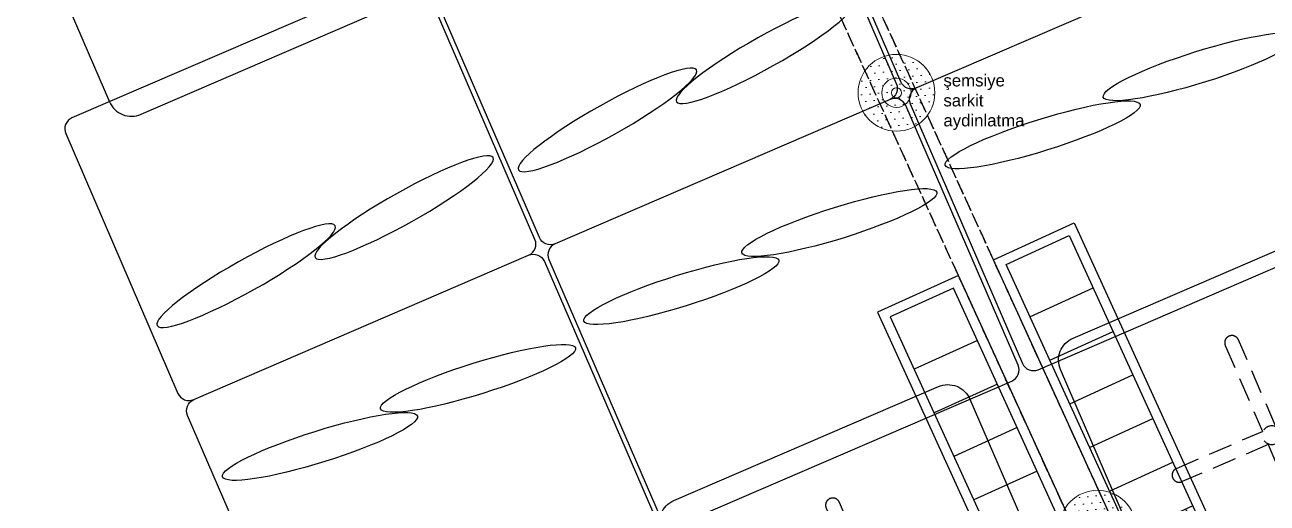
# Model space of a CAD drawing. Header units: millimetres. Extents: x 2562 to 7288, y 778 to 5635.
# Drawn here: x 3680.6 to 3939.4, y 1846.1 to 1945.9 of the extents above; entities that cross this region are included whole.
import ezdxf

# ---------------------------------------------------------------- set-up
doc = ezdxf.new("R2010")
doc.units = ezdxf.units.MM
doc.linetypes.add('HIDDEN', pattern=[0.375, 0.25, -0.125])
doc.linetypes.add('x-ref_base plan 1$0$C2-A104-16$0$HIDDEN', pattern=[0.375, 0.25, -0.125])
for name, color, linetype in [('0-gnl-gor2', 6, 'Continuous'), ('0-gnl-gor5', 254, 'Continuous'), ('BH-DO-NOTLAR', 12, 'Continuous')]:
    doc.layers.add(name, color=color, linetype=linetype)
doc.layers.add('ONOFF_LI-11', color=7, linetype='Continuous', lineweight=0, true_color=0xcc33a1)
doc.layers.add('x-ref_base plan 1$0$SHG-LANDSCAPING', color=252, linetype='Continuous', lineweight=18)
doc.styles.get("Standard").update_dxf_attribs({"font": 'arial.ttf'})

# ---------------------------------------------------------------- blocks, each defined once
blk = doc.blocks.new('x-ref_base plan 1$0$masa sandalye kara masa')
blk.add_lwpolyline([(4484.12, 1341.93), (4544.12, 1341.93, -0.414214), (4549.12, 1336.93), (4549.12, 1276.93, -0.414214), (4544.12, 1271.93), (4484.12, 1271.93, -0.414214), (4479.12, 1276.93), (4479.12, 1336.93, -0.414214)], format="xyb", close=True)
at = {"linetype": 'x-ref_base plan 1$0$C2-A104-16$0$HIDDEN', "ltscale": 20}
for points in [[(4515.62, 1308.43), (4515.62, 1327.93, 0.414214), (4514.12, 1329.43), (4514.12, 1329.43, 0.414214), (4512.62, 1327.93), (4512.62, 1308.43)], [(4512.62, 1305.43), (4493.12, 1305.43, -0.414214), (4491.62, 1306.93), (4491.62, 1306.93, -0.414214), (4493.12, 1308.43), (4512.62, 1308.43)], [(4515.62, 1308.43), (4535.12, 1308.43, -0.414214), (4536.62, 1306.93), (4536.62, 1306.93, -0.414214), (4535.12, 1305.43), (4515.62, 1305.43)], [(4512.62, 1305.43), (4512.62, 1285.93, 0.414214), (4514.12, 1284.43), (4514.12, 1284.43, 0.414214), (4515.62, 1285.93), (4515.62, 1305.43)]]:
    blk.add_lwpolyline(points, format="xyb", dxfattribs=at)
blk.add_circle((4514.12, 1306.93), 2, dxfattribs=at)
blk = doc.blocks.new('150327 OUTDOR')
at = {"elevation": -730.38}
for points in [[(-52572.43, -19925.99), (-52549.04, -19980.15, -0.414214), (-52550.35, -19983.44), (-52620.12, -20013.56, -0.414214), (-52623.41, -20012.26), (-52646.79, -19958.09, -0.414214), (-52645.49, -19954.8), (-52575.71, -19924.68, -0.414214)], [(-52647.71, -19958.49), (-52624.33, -20012.65, -0.414214), (-52625.63, -20015.94), (-52695.41, -20046.06, -0.414214), (-52698.69, -20044.76), (-52722.08, -19990.59, -0.414214), (-52720.77, -19987.3), (-52651, -19957.18, -0.414214)], [(-52523.68, -20038.91), (-52547.06, -19984.74, 0.414214), (-52550.35, -19983.44), (-52620.12, -20013.56, 0.414214), (-52621.43, -20016.85), (-52598.04, -20071.02, 0.414214), (-52594.76, -20072.32), (-52524.98, -20042.2, 0.414214)], [(-52797.36, -20023.09), (-52773.98, -20077.26, 0.414214), (-52770.69, -20078.56), (-52700.92, -20048.44, 0.414214), (-52699.61, -20045.15), (-52723, -19990.99, 0.414214), (-52726.28, -19989.68), (-52796.06, -20019.8, 0.414214)], [(-52598.96, -20071.41), (-52622.35, -20017.25, 0.414214), (-52625.63, -20015.94), (-52695.41, -20046.06, 0.414214), (-52696.71, -20049.35), (-52673.33, -20103.52, 0.414214), (-52670.04, -20104.82), (-52600.27, -20074.7, 0.414214)], [(-52748.61, -20136.02), (-52772, -20081.85, -0.414214), (-52770.69, -20078.56), (-52700.92, -20048.44, -0.414214), (-52697.63, -20049.75), (-52674.25, -20103.91, -0.414214), (-52675.55, -20107.2), (-52745.33, -20137.32, -0.414214)]]:
    blk.add_lwpolyline(points, format="xyb", close=True, dxfattribs=at)
at = {"extrusion": (0, 0, -1)}
for centre in [(-52651.57, -20006.01, -730.38), (-52684.49, -20020.22, -730.38), (-52726.85, -20038.51, -730.38), (-52759.77, -20052.72, -730.38)]:
    blk.add_ellipse(centre, major_axis=(-18.53, -10.42), ratio=0.155555, dxfattribs=at)
for centre in [(-52560.91, -20009.13, -730.38), (-52593.83, -20023.34, -730.38), (-52636.19, -20041.63, -730.38), (-52669.11, -20055.84, -730.38), (-52711.48, -20074.13, -730.38), (-52744.4, -20088.34, -730.38)]:
    blk.add_ellipse(centre, major_axis=(-20.29, -6.34), ratio=0.155555)
at = {"xscale": -1, "rotation": 23.34970080399592}
blk.add_blockref('x-ref_base plan 1$0$masa sandalye kara masa', (-48105.59, -19385.79, -730.38), dxfattribs=at)
at = {"rotation": 203.3497008040187}
for p in [(-48919.66, -17096.95, -737.07), (-49002.8, -17130.84, -730.38)]:
    blk.add_blockref('x-ref_base plan 1$0$masa sandalye kara masa', p, dxfattribs=at)
blk = doc.blocks.new('ısıtıcı')
at = {"color": 30, "ltscale": 3}
for p, q in [((-72116.35, -19047.41), (-72116.38, -19032.91)), ((-72106.35, -19047.39), (-72106.38, -19032.89)), ((-72096.35, -19047.36), (-72096.38, -19032.86)), ((-72086.35, -19047.34), (-72086.38, -19032.84)), ((-72076.35, -19047.32), (-72076.38, -19032.82)), ((-72066.35, -19047.3), (-72066.38, -19032.8)), ((-72056.35, -19047.27), (-72056.38, -19032.77)), ((-72046.35, -19047.25), (-72046.38, -19032.75)), ((-72036.35, -19047.23), (-72036.38, -19032.73)), ((-72026.35, -19047.21), (-72026.38, -19032.71))]:
    blk.add_line(p, q, dxfattribs=at)
for points in [[(-72014.39, -19030.68), (-72014.34, -19049.18), (-72130.34, -19049.44), (-72130.39, -19030.94)], [(-72016.38, -19032.68), (-72016.35, -19047.18), (-72128.35, -19047.44), (-72128.38, -19032.94)]]:
    blk.add_lwpolyline(points, close=True, dxfattribs=at)
blk = doc.blocks.new('semsiye sarkit ayd')
at = {"layer": 'ONOFF_LI-11', "ltscale": 3, "true_color": 0xf4cd0b}
h = blk.add_hatch(dxfattribs=at)
h.set_pattern_fill('DOTS', color=40, angle=122.1836)
h.set_pattern_definition([(122.1835691, (73043.6063, 16566.442), (-1.7663521, -0.173768728), [0, -1.5875])])
edge = h.paths.add_edge_path()
edge.add_arc((-50732.24, -20841.53), 8, 0, 360)
h.paths.add_polyline_path([(-50733.58, -20841.26), (-50732.42, -20842.98), (-50730.66, -20841.63), (-50732.06, -20840.06)], flags=16)
at = {"layer": 'ONOFF_LI-11', "color": 40, "ltscale": 3, "true_color": 0xf4cd0b}
for radius in [8, 3.05, 1.05]:
    blk.add_circle((-50732.24, -20841.53, 1382.9), radius, dxfattribs=at)
at = {"layer": 'ONOFF_LI-11', "color": 40, "ltscale": 3, "true_color": 0xf4cd0b, "insert": (-50722.45, -20837.71, 674.77), "char_height": 2.5, "attachment_point": 1}
blk.add_mtext_dynamic_manual_height_columns('şemsiye\\Psarkit \\Paydinlatma', width=17.9411, gutter_width=12.5, heights=[0], dxfattribs=at)

msp = doc.modelspace()

# ---------------------------------------------------------------- linework, layer by layer
at = {"layer": '0-gnl-gor5', "linetype": 'HIDDEN', "ltscale": 5}
for p, q in [((4165.45, 1275.83, 42.57), (3795.67, 2087.17, -1.11)), ((4158.17, 1272.52, 42.57), (3788.33, 2083.99, -1.12))]:
    msp.add_line(p, q, dxfattribs=at)
at = {"layer": 'BH-DO-NOTLAR', "linetype": 'HIDDEN', "ltscale": 10}
for p, q in [((4165.47, 1275.79, 42.59), (3795.62, 2087.29, 4.84)), ((4158.16, 1272.53, 42.57), (3788.31, 2084.03, 4.81))]:
    msp.add_line(p, q, dxfattribs=at)
at = {"layer": 'x-ref_base plan 1$0$SHG-LANDSCAPING'}
for radius in [823.73, 803.73, 793.73]:
    msp.add_arc((4042.29, 1601.12, -1203), radius, 146.3513, 268.57974, dxfattribs=at)

# ---------------------------------------------------------------- block references
at = {"color": 12, "extrusion": (-0.049004, 0.031415, 0.998304), "rotation": 57.07959413433072}
msp.add_blockref('ısıtıcı', (19518.12, 73142.43, -121.55), dxfattribs=at)
at = {"color": 12, "extrusion": (0.008438, 0.057594, 0.998304), "xscale": -1, "rotation": 302.9204058656693}
msp.add_blockref('ısıtıcı', (-26770.02, 68470.33, 150.87), dxfattribs=at)
at = {"layer": '0-gnl-gor2'}
msp.add_blockref('150327 OUTDOR', (56486.51, 21946.25), dxfattribs=at)
at = {"layer": 'ONOFF_LI-11'}
for p in [(54594.45, 22773.22, -2113.28), (54636.36, 22682.29, -1382.9)]:
    msp.add_blockref('semsiye sarkit ayd', p, dxfattribs=at)

doc.saveas('drawing.dxf')
